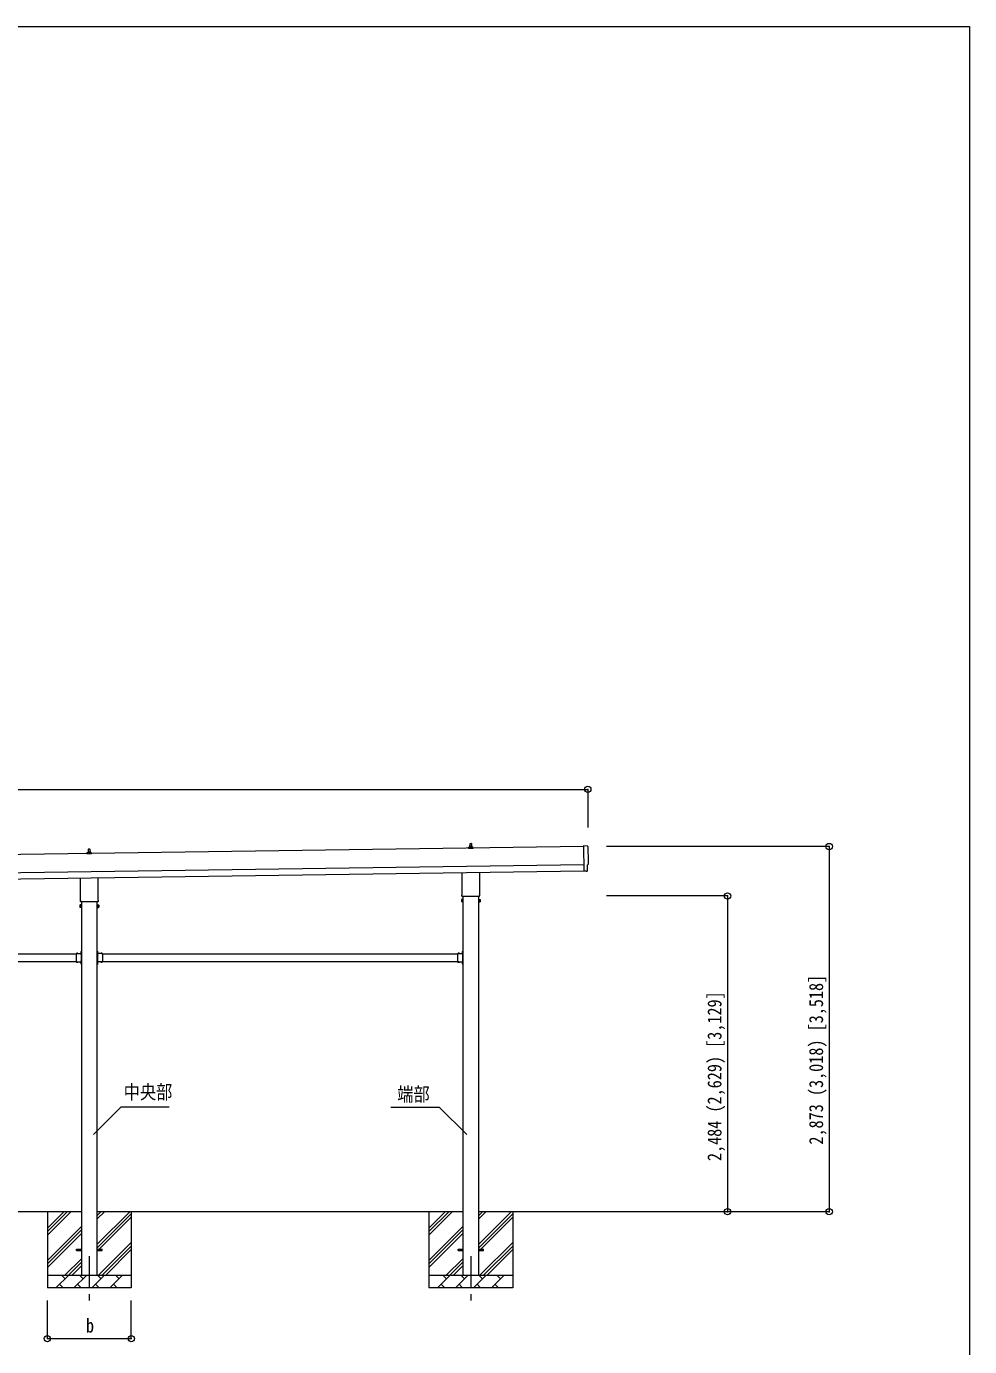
# Model space of a CAD drawing. Units: millimetres, scale not verified. Extents: x -13976 to 14131, y -9754 to 9646.
# Drawn here: x 6006 to 13424, y -742 to 9646 of the extents above; entities that cross this region are included whole.
import ezdxf
from ezdxf.enums import TextEntityAlignment as Align

# ---------------------------------------------------------------- set-up
doc = ezdxf.new("R2010")
doc.units = ezdxf.units.MM
doc.header["$LTSCALE"] = 50
doc.header["$PDMODE"] = 32
doc.header["$PDSIZE"] = 50
doc.linetypes.add('CHAIN1', pattern=[8, 5, -1, 1, -1])
doc.linetypes.add('USER7', pattern=[2, 1, -1])
for name, color, linetype, lineweight in [('0-2_建具', 4, 'Continuous', 9), ('0-6_手摺', 7, 'Continuous', 9), ('0-7_ハッチ', 6, 'Continuous', 9), ('F-0_ﾚｲﾔ240', 7, 'Continuous', 9)]:
    doc.layers.add(name, color=color, linetype=linetype, lineweight=lineweight)
doc.styles.add('ＭＳ ゴシック', font='')
doc.styles.get('ＭＳ ゴシック').set_extended_font_data('MS Gothic')

msp = doc.modelspace()

# ---------------------------------------------------------------- linework, layer by layer
at = {"layer": '0-2_建具'}
for p, q in [((10388.17, 3192.44), (5023.21, 3115.8)), ((6482.53, 3134.25), (6482.53, 3141.97)), ((6519.03, 3134.25), (6482.53, 3134.25)), ((6482.91, 3142.75), (6518.64, 3142.75)), ((6483.29, 3142.94), (6490.01, 3144.57)), ((6490.39, 3144.75), (6511.16, 3144.75)), ((6490.78, 3145.54), (6490.78, 3149.75)), ((6491.78, 3149.75), (6509.78, 3149.75)), ((6494.78, 3149.75), (6495.5, 3173.28)), ((6496.5, 3174.25), (6505.05, 3174.25)), ((6506.05, 3173.28), (6506.78, 3149.75)), ((6510.78, 3145.54), (6510.78, 3149.75)), ((6518.26, 3142.94), (6511.54, 3144.57)), ((6519.03, 3134.25), (6519.03, 3141.97)), ((9482.53, 3177.11), (9482.53, 3184.82)), ((9519.03, 3177.11), (9482.53, 3177.11)), ((9482.91, 3185.61), (9518.64, 3185.61)), ((9483.29, 3185.8), (9490.01, 3187.42)), ((9490.39, 3187.61), (9511.16, 3187.61)), ((9490.78, 3188.4), (9490.78, 3192.61)), ((9491.78, 3192.61), (9509.78, 3192.61)), ((9494.78, 3192.61), (9495.5, 3216.13)), ((9496.5, 3217.11), (9505.05, 3217.11)), ((9506.05, 3216.13), (9506.78, 3192.61)), ((9510.78, 3188.4), (9510.78, 3192.61)), ((9518.26, 3185.8), (9511.54, 3187.42)), ((9519.03, 3177.11), (9519.03, 3184.82)), ((10388.09, 3197.53), (10390.92, 2999.69)), ((10419.68, 3196.33), (10388.09, 3197.53)), ((5025.21, 2975.81), (10390.17, 3052.45)), ((10419.6, 3049.49), (10420.2, 3049.5)), ((10420.27, 3002.46), (10419.6, 3049.49)), ((5025.93, 2925.82), (10390.88, 3002.46)), ((6432.48, 2770.26), (6432.48, 2945.91)), ((6569.08, 2947.86), (6569.08, 2770.26)), ((9432.48, 2813.12), (9432.48, 2988.77)), ((9569.08, 2990.72), (9569.08, 2813.12)), ((10390.92, 2999.69), (10390.93, 2998.69)), ((10409.14, 2999.86), (10390.93, 2998.69)), ((10409.82, 2999.23), (10409.14, 2999.86)), ((10410.56, 2998.97), (10417.48, 2999.43)), ((9430.78, 2804.35), (9430.78, 2809.85)), ((9570.78, 2809.85), (9570.78, 2804.35)), ((6426.78, 2731.99), (6427.53, 2733.31)), ((6426.78, 2731.99), (6426.78, 2714.99)), ((6426.78, 2714.99), (6427.53, 2713.68)), ((6433.78, 2728.4), (6427.53, 2728.4)), ((6433.78, 2718.58), (6427.53, 2718.58)), ((6433.78, 2713.68), (6427.53, 2713.68)), ((6430.78, 2761.49), (6430.78, 2766.99)), ((6568.71, 2757.99), (6432.84, 2757.99)), ((6436.28, 2714.29), (6433.78, 2714.29)), ((6438.28, 2757.99), (6438.28, -180.22)), ((6563.28, -180.22), (6563.28, 2757.99)), ((6565.28, 2714.29), (6567.78, 2714.29)), ((6567.78, 2728.4), (6574.02, 2728.4)), ((6567.78, 2718.58), (6574.02, 2718.58)), ((6567.78, 2713.68), (6574.02, 2713.68)), ((6570.78, 2766.99), (6570.78, 2761.49)), ((6574.78, 2731.99), (6574.02, 2733.31)), ((6574.78, 2714.99), (6574.02, 2713.68)), ((6574.78, 2731.99), (6574.78, 2714.99)), ((9426.78, 2774.85), (9427.53, 2776.16)), ((9426.78, 2774.85), (9426.78, 2757.85)), ((9426.78, 2757.85), (9427.53, 2756.53)), ((9433.78, 2771.26), (9427.53, 2771.26)), ((9433.78, 2761.44), (9427.53, 2761.44)), ((9433.78, 2756.53), (9427.53, 2756.53)), ((9568.71, 2800.85), (9432.84, 2800.85)), ((9436.28, 2757.15), (9433.78, 2757.15)), ((9438.28, 2800.85), (9438.28, -180.22)), ((9563.28, -180.22), (9563.28, 2800.85)), ((9565.28, 2757.15), (9567.78, 2757.15)), ((9567.78, 2771.26), (9574.02, 2771.26)), ((9567.78, 2761.44), (9574.02, 2761.44)), ((9567.78, 2756.53), (9574.02, 2756.53)), ((9574.78, 2774.85), (9574.02, 2776.16)), ((9574.78, 2757.85), (9574.02, 2756.53)), ((9574.78, 2774.85), (9574.78, 2757.85)), ((3605.28, 2347.78), (6396.28, 2347.78)), ((3605.28, 2287.78), (6396.28, 2287.78)), ((6396.28, 2350.78), (6396.28, 2284.78)), ((6396.28, 2350.78), (6436.28, 2350.78)), ((6399.38, 2351.29), (6399.38, 2350.78)), ((6399.38, 2350.78), (6411.18, 2350.78)), ((6432.28, 2287.78), (6437.78, 2287.78)), ((6436.28, 2286.78), (6432.28, 2286.78)), ((6435.77, 2366.68), (6436.28, 2366.68)), ((6436.28, 2370.78), (6438.28, 2370.78)), ((6436.28, 2370.78), (6436.28, 2350.78)), ((6436.28, 2366.68), (6436.28, 2354.88)), ((6438.28, 2363.78), (6436.28, 2363.78)), ((6438.28, 2357.78), (6436.28, 2357.78)), ((6436.28, 2346.78), (6436.28, 2288.78)), ((6438.28, 2370.78), (6438.28, 2350.78)), ((6565.28, 2370.78), (6563.28, 2370.78)), ((6563.28, 2370.78), (6563.28, 2350.78)), ((6563.28, 2363.78), (6565.28, 2363.78)), ((6563.28, 2357.78), (6565.28, 2357.78)), ((6569.28, 2287.78), (6563.78, 2287.78)), ((6565.28, 2370.78), (6565.28, 2350.78)), ((6565.78, 2366.68), (6565.28, 2366.68)), ((6565.28, 2366.68), (6565.28, 2354.88)), ((6605.28, 2350.78), (6565.28, 2350.78)), ((6565.28, 2346.78), (6565.28, 2288.78)), ((6565.28, 2286.78), (6569.28, 2286.78)), ((6602.18, 2350.78), (6590.38, 2350.78)), ((6602.18, 2351.29), (6602.18, 2350.78)), ((6605.28, 2350.78), (6605.28, 2284.78)), ((6605.28, 2347.78), (9396.28, 2347.78)), ((6605.28, 2287.78), (9396.28, 2287.78)), ((9396.28, 2350.78), (9396.28, 2284.78)), ((9396.28, 2350.78), (9436.28, 2350.78)), ((9399.38, 2351.29), (9399.38, 2350.78)), ((9399.38, 2350.78), (9411.18, 2350.78)), ((9432.28, 2287.78), (9437.78, 2287.78)), ((9436.28, 2286.78), (9432.28, 2286.78)), ((9435.77, 2366.68), (9436.28, 2366.68)), ((9436.28, 2370.78), (9438.28, 2370.78)), ((9436.28, 2370.78), (9436.28, 2350.78)), ((9436.28, 2366.68), (9436.28, 2354.88)), ((9438.28, 2363.78), (9436.28, 2363.78)), ((9438.28, 2357.78), (9436.28, 2357.78)), ((9436.28, 2346.78), (9436.28, 2288.78)), ((9438.28, 2370.78), (9438.28, 2350.78)), ((6396.28, 2284.78), (6436.28, 2284.78)), ((6399.38, 2284.27), (6399.38, 2284.78)), ((6399.38, 2284.78), (6411.18, 2284.78)), ((6435.77, 2280.68), (6436.28, 2280.68)), ((6436.28, 2284.78), (6436.28, 2264.78)), ((6436.28, 2280.68), (6436.28, 2268.88)), ((6438.28, 2277.78), (6436.28, 2277.78)), ((6438.28, 2271.78), (6436.28, 2271.78)), ((6436.28, 2264.78), (6438.28, 2264.78)), ((6438.28, 2284.78), (6438.28, 2264.78)), ((6563.28, 2284.78), (6563.28, 2264.78)), ((6563.28, 2277.78), (6565.28, 2277.78)), ((6563.28, 2271.78), (6565.28, 2271.78)), ((6565.28, 2264.78), (6563.28, 2264.78)), ((6565.28, 2284.78), (6565.28, 2264.78)), ((6605.28, 2284.78), (6565.28, 2284.78)), ((6565.78, 2280.68), (6565.28, 2280.68)), ((6565.28, 2280.68), (6565.28, 2268.88)), ((6602.18, 2284.78), (6590.38, 2284.78)), ((6602.18, 2284.27), (6602.18, 2284.78)), ((9396.28, 2284.78), (9436.28, 2284.78)), ((9399.38, 2284.27), (9399.38, 2284.78)), ((9399.38, 2284.78), (9411.18, 2284.78)), ((9435.77, 2280.68), (9436.28, 2280.68)), ((9436.28, 2284.78), (9436.28, 2264.78)), ((9436.28, 2280.68), (9436.28, 2268.88)), ((9438.28, 2277.78), (9436.28, 2277.78)), ((9438.28, 2271.78), (9436.28, 2271.78)), ((9436.28, 2264.78), (9438.28, 2264.78)), ((9438.28, 2284.78), (9438.28, 2264.78)), ((6400.78, 24.28), (6438.28, 24.28)), ((6400.78, 15.28), (6400.78, 24.28)), ((6400.78, 15.28), (6438.28, 15.28)), ((6563.28, 24.28), (6600.78, 24.28)), ((6563.28, 15.28), (6600.78, 15.28)), ((6600.78, 15.28), (6600.78, 24.28)), ((9400.78, 24.28), (9438.28, 24.28)), ((9400.78, 15.28), (9400.78, 24.28)), ((9400.78, 15.28), (9438.28, 15.28)), ((9563.28, 24.28), (9600.78, 24.28)), ((9563.28, 15.28), (9600.78, 15.28)), ((9600.78, 15.28), (9600.78, 24.28))]:
    msp.add_line(p, q, dxfattribs=at)
at = {"layer": '0-2_建具', "color": 7, "linetype": 'CHAIN1'}
for p, q in [((6500.78, -30.22), (6500.78, -379.22)), ((9500.78, -30.22), (9500.78, -379.22))]:
    msp.add_line(p, q, dxfattribs=at)
at = {"layer": '0-2_建具'}
for points in [[(6433.78, 2713.68), (6433.78, 2733.31), (6427.53, 2733.31)], [(6433.78, 2714.29), (6433.78, 2732.69), (6436.28, 2732.69)], [(6567.78, 2714.29), (6567.78, 2732.69), (6565.28, 2732.69)], [(6567.78, 2713.68), (6567.78, 2733.31), (6574.02, 2733.31)], [(9433.78, 2756.53), (9433.78, 2776.16), (9427.53, 2776.16)], [(9433.78, 2757.15), (9433.78, 2775.55), (9436.28, 2775.55)], [(9567.78, 2757.15), (9567.78, 2775.55), (9565.28, 2775.55)], [(9567.78, 2756.53), (9567.78, 2776.16), (9574.02, 2776.16)], [(6399.38, 2351.29), (6411.18, 2351.29), (6411.18, 2350.78)], [(6436.28, 2346.78), (6432.28, 2346.78), (6432.28, 2348.78), (6436.28, 2348.78)], [(6432.28, 2347.78), (6437.78, 2347.78), (6437.78, 2287.78)], [(6436.28, 2288.78), (6432.28, 2288.78), (6432.28, 2286.78)], [(6435.77, 2366.68), (6435.77, 2354.88), (6436.28, 2354.88)], [(6569.28, 2347.78), (6563.78, 2347.78), (6563.78, 2287.78)], [(6565.78, 2366.68), (6565.78, 2354.88), (6565.28, 2354.88)], [(6565.28, 2346.78), (6569.28, 2346.78), (6569.28, 2348.78), (6565.28, 2348.78)], [(6565.28, 2288.78), (6569.28, 2288.78), (6569.28, 2286.78)], [(6602.18, 2351.29), (6590.38, 2351.29), (6590.38, 2350.78)], [(9399.38, 2351.29), (9411.18, 2351.29), (9411.18, 2350.78)], [(9436.28, 2346.78), (9432.28, 2346.78), (9432.28, 2348.78), (9436.28, 2348.78)], [(9432.28, 2347.78), (9437.78, 2347.78), (9437.78, 2287.78)], [(9436.28, 2288.78), (9432.28, 2288.78), (9432.28, 2286.78)], [(9435.77, 2366.68), (9435.77, 2354.88), (9436.28, 2354.88)], [(6399.38, 2284.27), (6411.18, 2284.27), (6411.18, 2284.78)], [(6435.77, 2280.68), (6435.77, 2268.88), (6436.28, 2268.88)], [(6565.78, 2280.68), (6565.78, 2268.88), (6565.28, 2268.88)], [(6602.18, 2284.27), (6590.38, 2284.27), (6590.38, 2284.78)], [(9399.38, 2284.27), (9411.18, 2284.27), (9411.18, 2284.78)], [(9435.77, 2280.68), (9435.77, 2268.88), (9436.28, 2268.88)]]:
    msp.add_lwpolyline(points, dxfattribs=at)
for points in [[(6436.28, 2712.99), (6436.28, 2733.99), (6438.28, 2733.99), (6438.28, 2712.99)], [(6565.28, 2712.99), (6565.28, 2733.99), (6563.28, 2733.99), (6563.28, 2712.99)], [(9436.28, 2755.85), (9436.28, 2776.85), (9438.28, 2776.85), (9438.28, 2755.85)], [(9565.28, 2755.85), (9565.28, 2776.85), (9563.28, 2776.85), (9563.28, 2755.85)]]:
    msp.add_lwpolyline(points, close=True, dxfattribs=at)
at = {"layer": '0-2_建具', "linetype": 'USER7'}
for points in [[(6402.78, 2353.39), (6404.13, 2350.61), (6405.28, 2350)], [(6402.78, 2282.17), (6404.13, 2284.94), (6405.28, 2285.55)], [(6407.78, 2353.39), (6406.42, 2350.61), (6405.28, 2350)], [(6407.78, 2282.17), (6406.42, 2284.94), (6405.28, 2285.55)], [(6433.66, 2363.28), (6436.44, 2361.92), (6437.05, 2360.78)], [(6433.66, 2358.28), (6436.44, 2359.63), (6437.05, 2360.78)], [(6567.89, 2363.28), (6565.11, 2361.92), (6564.5, 2360.78)], [(6567.89, 2358.28), (6565.11, 2359.63), (6564.5, 2360.78)], [(6593.78, 2353.39), (6595.13, 2350.61), (6596.28, 2350)], [(6593.78, 2282.17), (6595.13, 2284.94), (6596.28, 2285.55)], [(6598.78, 2353.39), (6597.42, 2350.61), (6596.28, 2350)], [(6598.78, 2282.17), (6597.42, 2284.94), (6596.28, 2285.55)], [(9402.78, 2353.39), (9404.13, 2350.61), (9405.28, 2350)], [(9402.78, 2282.17), (9404.13, 2284.94), (9405.28, 2285.55)], [(9407.78, 2353.39), (9406.42, 2350.61), (9405.28, 2350)], [(9407.78, 2282.17), (9406.42, 2284.94), (9405.28, 2285.55)], [(9433.66, 2363.28), (9436.44, 2361.92), (9437.05, 2360.78)], [(9433.66, 2358.28), (9436.44, 2359.63), (9437.05, 2360.78)], [(6433.66, 2277.28), (6436.44, 2275.92), (6437.05, 2274.78)], [(6433.66, 2272.28), (6436.44, 2273.63), (6437.05, 2274.78)], [(6567.89, 2277.28), (6565.11, 2275.92), (6564.5, 2274.78)], [(6567.89, 2272.28), (6565.11, 2273.63), (6564.5, 2274.78)], [(9433.66, 2277.28), (9436.44, 2275.92), (9437.05, 2274.78)], [(9433.66, 2272.28), (9436.44, 2273.63), (9437.05, 2274.78)]]:
    msp.add_lwpolyline(points, dxfattribs=at)
at = {"layer": '0-2_建具'}
for centre, radius, start, end in [((6483.53, 3141.97), 1, 103.62699, 180), ((6489.78, 3145.54), 1, 283.62699, 0), ((6494.86, 3149.12), 4.13, 90, 171.17633), ((6491.78, 3148.75), 1, 90, 180), ((6496.5, 3173.25), 1, 90, 178.60509), ((6504.11, 3149.75), 4.83, 133.60282, 180), ((6497.44, 3149.75), 4.83, 0, 46.39718), ((6505.05, 3173.25), 1, 1.39491, 90), ((6506.69, 3149.12), 4.13, 8.82367, 90), ((6509.78, 3148.75), 1, 0, 90), ((6511.78, 3145.54), 1, 180, 256.37301), ((6518.03, 3141.97), 1, 0, 76.37301), ((9483.53, 3184.82), 1, 103.62699, 180), ((9489.78, 3188.4), 1, 283.62699, 0), ((9494.86, 3191.98), 4.13, 90, 171.17633), ((9491.78, 3191.61), 1, 90, 180), ((9496.5, 3216.11), 1, 90, 178.60509), ((9504.11, 3192.61), 4.83, 133.60282, 180), ((9497.44, 3192.61), 4.83, 0, 46.39718), ((9505.05, 3216.11), 1, 1.39491, 90), ((9506.69, 3191.98), 4.13, 8.82367, 90), ((9509.78, 3191.61), 1, 0, 90), ((9511.78, 3188.4), 1, 180, 256.37301), ((9518.03, 3184.82), 1, 0, 76.37301), ((9434.78, 2809.85), 4, 125.09963, 180), ((9566.78, 2809.85), 4, 0, 54.90037), ((6431.12, 2730.85), 4.34, 145.61575, 214.38425), ((6431.12, 2716.13), 4.34, 145.61575, 214.38425), ((6443.02, 2723.49), 16.24, 162.41205, 197.58795), ((6434.78, 2766.99), 4, 125.09963, 180), ((6434.78, 2761.49), 4, 180, 194.47751), ((6434.78, 2761.49), 4, 194.47751, 241.04498), ((6566.78, 2761.49), 4, 298.95502, 345.52249), ((6566.78, 2766.99), 4, 0, 54.90037), ((6566.78, 2761.49), 4, 345.52249, 0), ((6558.53, 2723.49), 16.24, 342.41205, 17.58795), ((6570.43, 2730.85), 4.34, 325.61575, 34.38425), ((6570.43, 2716.13), 4.34, 325.61575, 34.38425), ((9431.12, 2773.71), 4.34, 145.61575, 214.38425), ((9443.02, 2766.35), 16.24, 162.41205, 197.58795), ((9431.12, 2758.99), 4.34, 145.61575, 214.38425), ((9434.78, 2804.35), 4, 180, 194.47751), ((9434.78, 2804.35), 4, 194.47751, 241.04498), ((9566.78, 2804.35), 4, 298.95502, 345.52249), ((9566.78, 2804.35), 4, 345.52249, 0), ((9558.53, 2766.35), 16.24, 342.41205, 17.58795), ((9570.43, 2773.71), 4.34, 325.61575, 34.38425), ((9570.43, 2758.99), 4.34, 325.61575, 34.38425), ((6405.28, 2345.55), 8.23, 44.2189, 135.7811), ((6441.51, 2360.78), 8.23, 134.2189, 225.7811), ((6436.28, 2350.78), 2, 270, 0), ((6436.28, 2284.78), 2, 0, 90), ((6565.28, 2350.78), 2, 180, 270), ((6565.28, 2284.78), 2, 90, 180), ((6560.04, 2360.78), 8.23, 314.2189, 45.7811), ((6596.28, 2345.55), 8.23, 44.2189, 135.7811), ((9405.28, 2345.55), 8.23, 44.2189, 135.7811), ((9441.51, 2360.78), 8.23, 134.2189, 225.7811), ((9436.28, 2350.78), 2, 270, 0), ((9436.28, 2284.78), 2, 0, 90), ((6405.28, 2290.01), 8.23, 224.2189, 315.7811), ((6441.51, 2274.78), 8.23, 134.2189, 225.7811), ((6560.04, 2274.78), 8.23, 314.2189, 45.7811), ((6596.28, 2290.01), 8.23, 224.2189, 315.7811), ((9405.28, 2290.01), 8.23, 224.2189, 315.7811), ((9441.51, 2274.78), 8.23, 134.2189, 225.7811)]:
    msp.add_arc(centre, radius, start, end, dxfattribs=at)
for centre, major_axis, ratio, start_param, end_param in [((10419.57, 3193.33), (3, 0.04), 0.99863, 6.26838895, 7.80162176), ((15185.95, 3190.99), (-4762.89, -68.04), 0.99863, 6.26838895, 6.29767781), ((10420.14, 3053.9), (4.41, 0.06), 0.99863, 4.71238898, 6.29767781), ((10410.49, 2999.97), (0.737, -0.68), 0.9974, 4.71238898, 5.52523108), ((10417.27, 3002.43), (2.21, -2.04), 0.9974, 5.52523108, 7.04113953)]:
    msp.add_ellipse(centre, major_axis=major_axis, ratio=ratio, start_param=start_param, end_param=end_param, dxfattribs=at)
at = {"layer": '0-6_手摺', "color": 6}
for p, q in [((-417.82, 3642.72), (10421.18, 3642.72)), ((10421.18, 3642.72), (10421.18, 3342.93)), ((12319.79, 3192.78), (10569.79, 3192.78)), ((12319.79, 3192.78), (12319.79, 319.78)), ((11520.79, 2803.78), (10569.79, 2803.78)), ((11520.79, 2803.78), (11520.79, 319.78)), ((11520.79, 319.78), (10719.79, 319.78)), ((12319.79, 319.78), (10719.79, 319.78)), ((6170.78, -679.22), (6170.78, -379.22)), ((6830.78, -679.22), (6830.78, -379.22)), ((6170.78, -679.22), (6830.78, -679.22))]:
    msp.add_line(p, q, dxfattribs=at)
at = {"layer": '0-6_手摺'}
for p, q in [((6438.28, 319.78), (3563.28, 319.78)), ((6170.78, 319.78), (6170.78, -280.22)), ((6170.78, 134.73), (6355.83, 319.78)), ((6170.78, 163.01), (6327.54, 319.78)), ((6170.78, 191.3), (6299.26, 319.78)), ((9438.28, 319.78), (6563.28, 319.78)), ((6563.28, 64.68), (6818.37, 319.78)), ((6563.28, 262.67), (6620.38, 319.78)), ((6563.28, 290.95), (6592.1, 319.78)), ((6830.78, 319.78), (6830.78, -280.22)), ((9170.78, 319.78), (9170.78, -280.22)), ((9170.78, 134.73), (9355.83, 319.78)), ((9170.78, 163.01), (9327.54, 319.78)), ((9170.78, 191.3), (9299.26, 319.78)), ((9563.28, 64.68), (9818.37, 319.78)), ((9563.28, 262.67), (9620.38, 319.78)), ((9563.28, 290.95), (9592.1, 319.78)), ((10719.79, 319.78), (9563.28, 319.78)), ((9830.78, 319.78), (9830.78, -280.22)), ((6563.28, 36.39), (6830.78, 303.89)), ((6563.28, 8.11), (6830.78, 275.61)), ((9563.28, 36.39), (9830.78, 303.89)), ((9563.28, 8.11), (9830.78, 275.61)), ((6170.78, -63.26), (6438.28, 204.24)), ((6170.78, -91.55), (6438.28, 175.95)), ((6170.78, -119.83), (6438.28, 147.67)), ((9170.78, -63.26), (9438.28, 204.24)), ((9170.78, -91.55), (9438.28, 175.95)), ((9170.78, -119.83), (9438.28, 147.67)), ((6572.93, -180.22), (6830.78, 77.62)), ((6601.22, -180.22), (6830.78, 49.34)), ((6629.5, -180.22), (6830.78, 21.05)), ((9572.93, -180.22), (9830.78, 77.62)), ((9601.22, -180.22), (9830.78, 49.34)), ((9629.5, -180.22), (9830.78, 21.05)), ((6308.37, -180.22), (6438.28, -50.32)), ((6336.66, -180.22), (6438.28, -78.61)), ((9308.37, -180.22), (9438.28, -50.32)), ((9336.66, -180.22), (9438.28, -78.61)), ((6170.78, -180.22), (6830.78, -180.22)), ((6238.64, -280.22), (6338.64, -180.22)), ((6310.09, -208.78), (6281.54, -180.22)), ((6364.94, -180.22), (6438.28, -106.89)), ((6380.06, -280.22), (6480.06, -180.22)), ((6451.51, -208.78), (6422.96, -180.22)), ((6521.49, -280.22), (6621.49, -180.22)), ((6592.93, -208.78), (6564.38, -180.22)), ((6662.91, -280.22), (6762.91, -180.22)), ((6734.35, -208.78), (6705.8, -180.22)), ((6827.49, -180.22), (6830.78, -176.94)), ((9170.78, -180.22), (9830.78, -180.22)), ((9238.64, -280.22), (9338.64, -180.22)), ((9310.09, -208.78), (9281.54, -180.22)), ((9364.94, -180.22), (9438.28, -106.89)), ((9380.06, -280.22), (9480.06, -180.22)), ((9451.51, -208.78), (9422.96, -180.22)), ((9521.49, -280.22), (9621.49, -180.22)), ((9592.93, -208.78), (9564.38, -180.22)), ((9662.91, -280.22), (9762.91, -180.22)), ((9734.35, -208.78), (9705.8, -180.22)), ((9827.49, -180.22), (9830.78, -176.94)), ((6830.78, -280.22), (6170.78, -280.22)), ((6267.2, -251.67), (6295.75, -280.22)), ((6408.62, -251.67), (6437.17, -280.22)), ((6550.04, -251.67), (6578.59, -280.22)), ((6691.46, -251.67), (6720.01, -280.22)), ((9830.78, -280.22), (9170.78, -280.22)), ((9267.2, -251.67), (9295.75, -280.22)), ((9408.62, -251.67), (9437.17, -280.22)), ((9550.04, -251.67), (9578.59, -280.22)), ((9691.46, -251.67), (9720.01, -280.22))]:
    msp.add_line(p, q, dxfattribs=at)
at = {"layer": '0-6_手摺', "color": 6}
for p in [(10421.18, 3642.72), (12319.79, 3192.78), (11520.79, 2803.78), (11520.79, 319.78), (12319.79, 319.78), (6170.78, -679.22), (6830.78, -679.22)]:
    msp.add_point(p, dxfattribs=at)
at = {"layer": '0-7_ハッチ'}
for p, q in [((6748.41, 1141.85), (6532.4, 925.85)), ((7129.72, 1141.85), (6748.41, 1141.85)), ((8871.83, 1141.85), (9253.14, 1141.85)), ((9253.14, 1141.85), (9469.15, 925.85))]:
    msp.add_line(p, q, dxfattribs=at)
at = {"layer": 'F-0_ﾚｲﾔ240', "color": 5, "lineweight": 5}
for p, q in [((-13975.76, 9645.57), (13424.24, 9645.57)), ((13424.24, 9645.57), (13424.24, -9754.43))]:
    msp.add_line(p, q, dxfattribs=at)

# ---------------------------------------------------------------- texts
at = {"layer": '0-6_手摺', "style": 'ＭＳ ゴシック', "width": 0.85}
for s, p in [('2,873 (3,018) [3,518]', (12304.79, 847.53)), ('2,484 (2,629) [3,129]', (11505.79, 718.03))]:
    msp.add_text(s, height=110, rotation=90, dxfattribs=at).set_placement(p, align=Align.BOTTOM_LEFT)
msp.add_text('b', height=110, dxfattribs=at).set_placement((6474.53, -664.22), align=Align.BOTTOM_LEFT)
at = {"layer": '0-7_ハッチ', "color": 7, "style": 'ＭＳ ゴシック', "width": 0.85}
for s, p in [('中央部', (6771.04, 1173.2)), ('端部', (8922.88, 1155.54))]:
    msp.add_text(s, height=110, dxfattribs=at).set_placement(p, align=Align.BOTTOM_LEFT)

doc.saveas('drawing.dxf')
